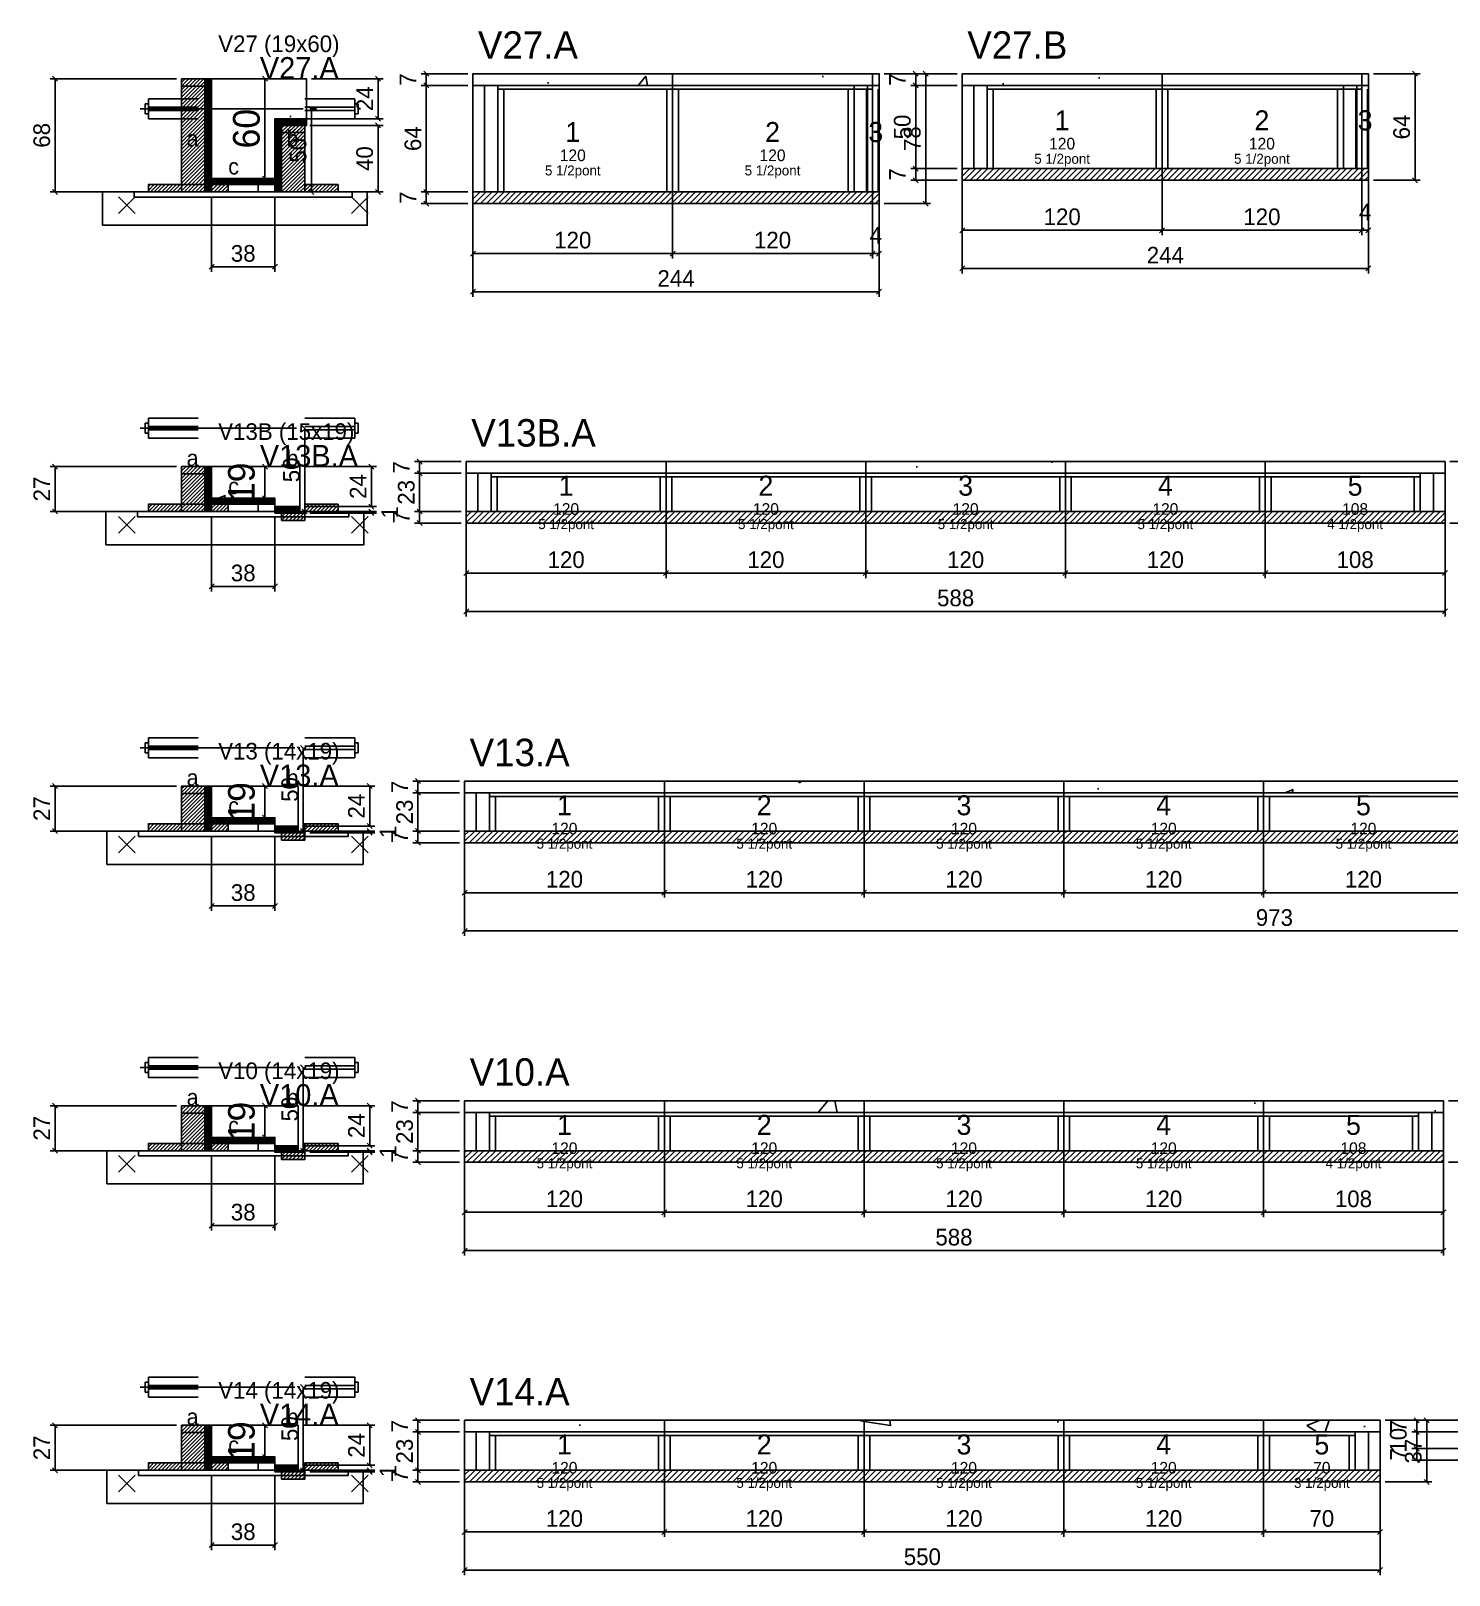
# Model space of a CAD drawing. Extents: x -69 to 3070, y -6529 to 1250.
# Drawn here: x -69 to 783, y -5576 to -4648 of the extents above; entities that cross this region are included whole.
import ezdxf
from ezdxf.enums import TextEntityAlignment as Align

# ---------------------------------------------------------------- set-up
doc = ezdxf.new("R2010")
doc.units = 0
for name, color, linetype in [('5', 5, 'Continuous'), ('barrote', 126, 'Continuous'), ('CONCRETO', 251, 'Continuous'), ('COTA', 241, 'Continuous'), ('Cota Seção (2x)', 241, 'Continuous'), ('detalhes', 7, 'Continuous'), ('Hachura', 251, 'Continuous'), ('Madeira', 126, 'Continuous'), ('NOMENCLATURA', 7, 'Continuous'), ('Painéis', 200, 'Continuous'), ('presilha', 224, 'Continuous'), ('SARR_2.2x7', 40, 'Continuous'), ('SARR_3.5x7', 81, 'Continuous'), ('SCO-___-LAJ', 224, 'Continuous'), ('TENSOR', 224, 'Continuous'), ('texto', 7, 'Continuous'), ('Texto Seção', 7, 'Continuous')]:
    doc.layers.add(name, color=color, linetype=linetype)
doc.dimstyles.new('PAINEL', dxfattribs={"dimtxt": 10, "dimasz": 3, "dimexe": 3, "dimexo": 3, "dimgap": 3, "dimtad": 1, "dimblk": 'OBLIQUE', "dimblk1": 'OBLIQUE', "dimcen": 2.5, "dimclrd": 4, "dimclre": 4, "dimclrt": 240, "dimazin": 3, "dimtfac": 1, "dimtmove": 0, "dimatfit": 3})
doc.dimstyles.new('SECAO2X', dxfattribs={"dimtxt": 16, "dimasz": 3, "dimexe": 3, "dimexo": 3, "dimgap": 3, "dimtad": 1, "dimblk": 'OBLIQUE', "dimblk1": 'OBLIQUE', "dimcen": 2.5, "dimclrd": 4, "dimclre": 4, "dimclrt": 240, "dimazin": 3, "dimtfac": 1, "dimtmove": 0, "dimatfit": 3})

# ---------------------------------------------------------------- blocks, each defined once
blk = doc.blocks.new('_OBLIQUE')
at = {"color": 0, "linetype": 'BYBLOCK'}
blk.add_line((-0.5, -0.5), (0.5, 0.5), dxfattribs=at)

msp = doc.modelspace()

# ---------------------------------------------------------------- hatches: boundary and pattern name
at = {"layer": 'Hachura'}
h = msp.add_hatch(dxfattribs=at)
h.set_pattern_fill('AR-CONC', scale=0.8)
h.paths.add_polyline_path([(197, -4681), (317, -4681), (317, -4674), (197, -4674)])
h = msp.add_hatch(dxfattribs=at)
h.set_pattern_fill('AR-CONC', scale=0.8)
h.paths.add_polyline_path([(317, -4681), (437, -4681), (437, -4674), (317, -4674)])
h = msp.add_hatch(dxfattribs=at)
h.set_pattern_fill('AR-CONC', scale=0.8)
h.paths.add_polyline_path([(437, -4681), (441, -4681), (441, -4674), (437, -4674)])
h = msp.add_hatch(dxfattribs=at)
h.set_pattern_fill('AR-CONC', scale=0.8)
h.paths.add_polyline_path([(491, -4681), (611, -4681), (611, -4674), (491, -4674)])
h = msp.add_hatch(dxfattribs=at)
h.set_pattern_fill('AR-CONC', scale=0.8)
h.paths.add_polyline_path([(611, -4681), (731, -4681), (731, -4674), (611, -4674)])
h = msp.add_hatch(dxfattribs=at)
h.set_pattern_fill('AR-CONC', scale=0.8)
h.paths.add_polyline_path([(731, -4681), (735, -4681), (735, -4674), (731, -4674)])
h = msp.add_hatch(dxfattribs=at)
h.set_pattern_fill('ANSI31', scale=0.5)
h.paths.add_polyline_path([(22, -4745), (36, -4745), (36, -4677), (22, -4677)])
h = msp.add_hatch(dxfattribs=at)
h.set_pattern_fill('ANSI31', scale=0.5)
h.paths.add_polyline_path([(22, -4681.4), (36, -4681.4), (36, -4677), (22, -4677)])
h = msp.add_hatch(dxfattribs=at)
h.set_pattern_fill('SOLID')
h.paths.add_polyline_path([(36, -4745), (40, -4745), (40, -4677), (36, -4677)])
h = msp.add_hatch(dxfattribs=at)
h.set_pattern_fill('AR-CONC')
h.paths.add_polyline_path([(40, -4737), (40, -4677), (97, -4677), (97, -4701), (78, -4701), (78, -4737)])
h = msp.add_hatch(dxfattribs=at)
h.set_pattern_fill('SOLID')
h.paths.add_polyline_path([(78, -4705), (97, -4705), (97, -4701), (78, -4701)])
h = msp.add_hatch(dxfattribs=at)
h.set_pattern_fill('SOLID')
h.paths.add_polyline_path([(78, -4745), (82, -4745), (82, -4705), (78, -4705)])
h = msp.add_hatch(dxfattribs=at)
h.set_pattern_fill('ANSI31', scale=0.5)
h.paths.add_polyline_path([(82, -4745), (96, -4745), (96, -4705), (82, -4705)])
h = msp.add_hatch(dxfattribs=at)
h.set_pattern_fill('ANSI31', scale=0.5)
h.paths.add_polyline_path([(82, -4709.4), (96, -4709.4), (96, -4705), (82, -4705)])
h = msp.add_hatch(dxfattribs=at)
h.set_pattern_fill('ANSI31', scale=0.8)
h.paths.add_polyline_path([(491, -4738), (611, -4738), (611, -4731), (491, -4731)])
h = msp.add_hatch(dxfattribs=at)
h.set_pattern_fill('ANSI31', scale=0.8)
h.paths.add_polyline_path([(611, -4738), (731, -4738), (731, -4731), (611, -4731)])
h = msp.add_hatch(dxfattribs=at)
h.set_pattern_fill('ANSI31', scale=0.8)
h.paths.add_polyline_path([(731, -4738), (735, -4738), (735, -4731), (731, -4731)])
h = msp.add_hatch(dxfattribs=at)
h.set_pattern_fill('ANSI31', scale=0.5)
h.paths.add_polyline_path([(2, -4745), (22, -4745), (22, -4740.6), (2, -4740.6)])
h = msp.add_hatch(dxfattribs=at)
h.set_pattern_fill('SOLID')
h.paths.add_polyline_path([(40, -4740.6), (78, -4740.6), (78, -4737), (40, -4737)])
h = msp.add_hatch(dxfattribs=at)
h.set_pattern_fill('ANSI31', scale=0.5)
h.paths.add_polyline_path([(40, -4745), (50, -4745), (50, -4740.6), (40, -4740.6)])
h = msp.add_hatch(dxfattribs=at)
h.set_pattern_fill('ANSI31', scale=0.5)
h.paths.add_polyline_path([(96, -4745), (116, -4745), (116, -4740.6), (96, -4740.6)])
h = msp.add_hatch(dxfattribs=at)
h.set_pattern_fill('ANSI31', scale=0.8)
h.paths.add_polyline_path([(197, -4752), (317, -4752), (317, -4745), (197, -4745)])
h = msp.add_hatch(dxfattribs=at)
h.set_pattern_fill('ANSI31', scale=0.8)
h.paths.add_polyline_path([(317, -4752), (437, -4752), (437, -4745), (317, -4745)])
h = msp.add_hatch(dxfattribs=at)
h.set_pattern_fill('ANSI31', scale=0.8)
h.paths.add_polyline_path([(437, -4752), (441, -4752), (441, -4745), (437, -4745)])
h = msp.add_hatch(dxfattribs=at)
h.set_pattern_fill('AR-CONC', scale=0.8)
h.paths.add_polyline_path([(193, -4914), (313, -4914), (313, -4907), (193, -4907)])
h = msp.add_hatch(dxfattribs=at)
h.set_pattern_fill('AR-CONC', scale=0.8)
h.paths.add_polyline_path([(313, -4914), (433, -4914), (433, -4907), (313, -4907)])
h = msp.add_hatch(dxfattribs=at)
h.set_pattern_fill('AR-CONC', scale=0.8)
h.paths.add_polyline_path([(433, -4914), (553, -4914), (553, -4907), (433, -4907)])
h = msp.add_hatch(dxfattribs=at)
h.set_pattern_fill('AR-CONC', scale=0.8)
h.paths.add_polyline_path([(553, -4914), (673, -4914), (673, -4907), (553, -4907)])
h = msp.add_hatch(dxfattribs=at)
h.set_pattern_fill('AR-CONC', scale=0.8)
h.paths.add_polyline_path([(673, -4914), (781, -4914), (781, -4907), (673, -4907)])
h = msp.add_hatch(dxfattribs=at)
h.set_pattern_fill('ANSI31', scale=0.5)
h.paths.add_polyline_path([(22, -4937), (36, -4937), (36, -4910), (22, -4910)])
h = msp.add_hatch(dxfattribs=at)
h.set_pattern_fill('ANSI31', scale=0.5)
h.paths.add_polyline_path([(22, -4914.4), (36, -4914.4), (36, -4910), (22, -4910)])
h = msp.add_hatch(dxfattribs=at)
h.set_pattern_fill('SOLID')
h.paths.add_polyline_path([(36, -4937), (40, -4937), (40, -4910), (36, -4910)])
h = msp.add_hatch(dxfattribs=at)
h.set_pattern_fill('AR-CONC')
h.paths.add_polyline_path([(40, -4929), (40, -4910), (93, -4910), (93, -4934), (78, -4934), (78, -4929)])
h = msp.add_hatch(dxfattribs=at)
h.set_pattern_fill('ANSI31', scale=0.5)
h.paths.add_polyline_path([(2, -4937), (22, -4937), (22, -4932.6), (2, -4932.6)])
h = msp.add_hatch(dxfattribs=at)
h.set_pattern_fill('SOLID')
h.paths.add_polyline_path([(40, -4932.6), (78, -4932.6), (78, -4929), (40, -4929)])
h = msp.add_hatch(dxfattribs=at)
h.set_pattern_fill('ANSI31', scale=0.5)
h.paths.add_polyline_path([(40, -4937), (50, -4937), (50, -4932.6), (40, -4932.6)])
h = msp.add_hatch(dxfattribs=at)
h.set_pattern_fill('SOLID')
h.paths.add_polyline_path([(78, -4938), (93, -4938), (93, -4934), (78, -4934)])
h = msp.add_hatch(dxfattribs=at)
h.set_pattern_fill('ANSI31', scale=0.5)
h.paths.add_polyline_path([(96, -4937), (116, -4937), (116, -4932.6), (96, -4932.6)])
h = msp.add_hatch(dxfattribs=at)
h.set_pattern_fill('SOLID')
h.paths.add_polyline_path([(78, -4937), (82, -4937), (82, -4938), (78, -4938)])
h = msp.add_hatch(dxfattribs=at)
h.set_pattern_fill('ANSI31', scale=0.5)
h.paths.add_polyline_path([(82, -4937), (96, -4937), (96, -4938), (82, -4938)])
h = msp.add_hatch(dxfattribs=at)
h.set_pattern_fill('ANSI31', scale=0.5)
h.paths.add_polyline_path([(82, -4942.4), (96, -4942.4), (96, -4938), (82, -4938)])
h = msp.add_hatch(dxfattribs=at)
h.set_pattern_fill('ANSI31', scale=0.8)
h.paths.add_polyline_path([(193, -4944), (313, -4944), (313, -4937), (193, -4937)])
h = msp.add_hatch(dxfattribs=at)
h.set_pattern_fill('ANSI31', scale=0.8)
h.paths.add_polyline_path([(313, -4944), (433, -4944), (433, -4937), (313, -4937)])
h = msp.add_hatch(dxfattribs=at)
h.set_pattern_fill('ANSI31', scale=0.8)
h.paths.add_polyline_path([(433, -4944), (553, -4944), (553, -4937), (433, -4937)])
h = msp.add_hatch(dxfattribs=at)
h.set_pattern_fill('ANSI31', scale=0.8)
h.paths.add_polyline_path([(553, -4944), (673, -4944), (673, -4937), (553, -4937)])
h = msp.add_hatch(dxfattribs=at)
h.set_pattern_fill('ANSI31', scale=0.8)
h.paths.add_polyline_path([(673, -4944), (781, -4944), (781, -4937), (673, -4937)])
h = msp.add_hatch(dxfattribs=at)
h.set_pattern_fill('ANSI31', scale=0.5)
h.paths.add_polyline_path([(22, -5129), (36, -5129), (36, -5102), (22, -5102)])
h = msp.add_hatch(dxfattribs=at)
h.set_pattern_fill('ANSI31', scale=0.5)
h.paths.add_polyline_path([(22, -5106.4), (36, -5106.4), (36, -5102), (22, -5102)])
h = msp.add_hatch(dxfattribs=at)
h.set_pattern_fill('SOLID')
h.paths.add_polyline_path([(36, -5129), (40, -5129), (40, -5102), (36, -5102)])
h = msp.add_hatch(dxfattribs=at)
h.set_pattern_fill('AR-CONC')
h.paths.add_polyline_path([(40, -5121), (40, -5102), (92, -5102), (92, -5126), (78, -5126), (78, -5121)])
h = msp.add_hatch(dxfattribs=at)
h.set_pattern_fill('AR-CONC', scale=0.8)
h.paths.add_polyline_path([(192, -5106), (312, -5106), (312, -5099), (192, -5099)])
h = msp.add_hatch(dxfattribs=at)
h.set_pattern_fill('AR-CONC', scale=0.8)
h.paths.add_polyline_path([(312, -5106), (432, -5106), (432, -5099), (312, -5099)])
h = msp.add_hatch(dxfattribs=at)
h.set_pattern_fill('AR-CONC', scale=0.8)
h.paths.add_polyline_path([(432, -5106), (552, -5106), (552, -5099), (432, -5099)])
h = msp.add_hatch(dxfattribs=at)
h.set_pattern_fill('AR-CONC', scale=0.8)
h.paths.add_polyline_path([(552, -5106), (672, -5106), (672, -5099), (552, -5099)])
h = msp.add_hatch(dxfattribs=at)
h.set_pattern_fill('AR-CONC', scale=0.8)
h.paths.add_polyline_path([(672, -5106), (792, -5106), (792, -5099), (672, -5099)])
h = msp.add_hatch(dxfattribs=at)
h.set_pattern_fill('SOLID')
h.paths.add_polyline_path([(40, -5124.6), (78, -5124.6), (78, -5121), (40, -5121)])
h = msp.add_hatch(dxfattribs=at)
h.set_pattern_fill('ANSI31', scale=0.5)
h.paths.add_polyline_path([(2, -5129), (22, -5129), (22, -5124.6), (2, -5124.6)])
h = msp.add_hatch(dxfattribs=at)
h.set_pattern_fill('ANSI31', scale=0.5)
h.paths.add_polyline_path([(40, -5129), (50, -5129), (50, -5124.6), (40, -5124.6)])
h = msp.add_hatch(dxfattribs=at)
h.set_pattern_fill('SOLID')
h.paths.add_polyline_path([(78, -5130), (92, -5130), (92, -5126), (78, -5126)])
h = msp.add_hatch(dxfattribs=at)
h.set_pattern_fill('SOLID')
h.paths.add_polyline_path([(78, -5129), (82, -5129), (82, -5130), (78, -5130)])
h = msp.add_hatch(dxfattribs=at)
h.set_pattern_fill('ANSI31', scale=0.5)
h.paths.add_polyline_path([(82, -5129), (96, -5129), (96, -5130), (82, -5130)])
h = msp.add_hatch(dxfattribs=at)
h.set_pattern_fill('ANSI31', scale=0.5)
h.paths.add_polyline_path([(82, -5134.4), (96, -5134.4), (96, -5130), (82, -5130)])
h = msp.add_hatch(dxfattribs=at)
h.set_pattern_fill('ANSI31', scale=0.5)
h.paths.add_polyline_path([(96, -5129), (116, -5129), (116, -5124.6), (96, -5124.6)])
h = msp.add_hatch(dxfattribs=at)
h.set_pattern_fill('ANSI31', scale=0.8)
h.paths.add_polyline_path([(192, -5136), (312, -5136), (312, -5129), (192, -5129)])
h = msp.add_hatch(dxfattribs=at)
h.set_pattern_fill('ANSI31', scale=0.8)
h.paths.add_polyline_path([(312, -5136), (432, -5136), (432, -5129), (312, -5129)])
h = msp.add_hatch(dxfattribs=at)
h.set_pattern_fill('ANSI31', scale=0.8)
h.paths.add_polyline_path([(432, -5136), (552, -5136), (552, -5129), (432, -5129)])
h = msp.add_hatch(dxfattribs=at)
h.set_pattern_fill('ANSI31', scale=0.8)
h.paths.add_polyline_path([(552, -5136), (672, -5136), (672, -5129), (552, -5129)])
h = msp.add_hatch(dxfattribs=at)
h.set_pattern_fill('ANSI31', scale=0.8)
h.paths.add_polyline_path([(672, -5136), (792, -5136), (792, -5129), (672, -5129)])
h = msp.add_hatch(dxfattribs=at)
h.set_pattern_fill('ANSI31', scale=0.5)
h.paths.add_polyline_path([(22, -5321), (36, -5321), (36, -5294), (22, -5294)])
h = msp.add_hatch(dxfattribs=at)
h.set_pattern_fill('ANSI31', scale=0.5)
h.paths.add_polyline_path([(22, -5298.4), (36, -5298.4), (36, -5294), (22, -5294)])
h = msp.add_hatch(dxfattribs=at)
h.set_pattern_fill('SOLID')
h.paths.add_polyline_path([(36, -5321), (40, -5321), (40, -5294), (36, -5294)])
h = msp.add_hatch(dxfattribs=at)
h.set_pattern_fill('AR-CONC')
h.paths.add_polyline_path([(40, -5313), (40, -5294), (92, -5294), (92, -5318), (78, -5318), (78, -5313)])
h = msp.add_hatch(dxfattribs=at)
h.set_pattern_fill('AR-CONC', scale=0.8)
h.paths.add_polyline_path([(192, -5298), (312, -5298), (312, -5291), (192, -5291)])
h = msp.add_hatch(dxfattribs=at)
h.set_pattern_fill('AR-CONC', scale=0.8)
h.paths.add_polyline_path([(312, -5298), (432, -5298), (432, -5291), (312, -5291)])
h = msp.add_hatch(dxfattribs=at)
h.set_pattern_fill('AR-CONC', scale=0.8)
h.paths.add_polyline_path([(432, -5298), (552, -5298), (552, -5291), (432, -5291)])
h = msp.add_hatch(dxfattribs=at)
h.set_pattern_fill('AR-CONC', scale=0.8)
h.paths.add_polyline_path([(552, -5298), (672, -5298), (672, -5291), (552, -5291)])
h = msp.add_hatch(dxfattribs=at)
h.set_pattern_fill('AR-CONC', scale=0.8)
h.paths.add_polyline_path([(672, -5298), (780, -5298), (780, -5291), (672, -5291)])
h = msp.add_hatch(dxfattribs=at)
h.set_pattern_fill('SOLID')
h.paths.add_polyline_path([(40, -5316.6), (78, -5316.6), (78, -5313), (40, -5313)])
h = msp.add_hatch(dxfattribs=at)
h.set_pattern_fill('ANSI31', scale=0.5)
h.paths.add_polyline_path([(2, -5321), (22, -5321), (22, -5316.6), (2, -5316.6)])
h = msp.add_hatch(dxfattribs=at)
h.set_pattern_fill('ANSI31', scale=0.5)
h.paths.add_polyline_path([(40, -5321), (50, -5321), (50, -5316.6), (40, -5316.6)])
h = msp.add_hatch(dxfattribs=at)
h.set_pattern_fill('SOLID')
h.paths.add_polyline_path([(78, -5322), (92, -5322), (92, -5318), (78, -5318)])
h = msp.add_hatch(dxfattribs=at)
h.set_pattern_fill('SOLID')
h.paths.add_polyline_path([(78, -5321), (82, -5321), (82, -5322), (78, -5322)])
h = msp.add_hatch(dxfattribs=at)
h.set_pattern_fill('ANSI31', scale=0.5)
h.paths.add_polyline_path([(82, -5321), (96, -5321), (96, -5322), (82, -5322)])
h = msp.add_hatch(dxfattribs=at)
h.set_pattern_fill('ANSI31', scale=0.5)
h.paths.add_polyline_path([(82, -5326.4), (96, -5326.4), (96, -5322), (82, -5322)])
h = msp.add_hatch(dxfattribs=at)
h.set_pattern_fill('ANSI31', scale=0.5)
h.paths.add_polyline_path([(96, -5321), (116, -5321), (116, -5316.6), (96, -5316.6)])
h = msp.add_hatch(dxfattribs=at)
h.set_pattern_fill('ANSI31', scale=0.8)
h.paths.add_polyline_path([(192, -5328), (312, -5328), (312, -5321), (192, -5321)])
h = msp.add_hatch(dxfattribs=at)
h.set_pattern_fill('ANSI31', scale=0.8)
h.paths.add_polyline_path([(312, -5328), (432, -5328), (432, -5321), (312, -5321)])
h = msp.add_hatch(dxfattribs=at)
h.set_pattern_fill('ANSI31', scale=0.8)
h.paths.add_polyline_path([(432, -5328), (552, -5328), (552, -5321), (432, -5321)])
h = msp.add_hatch(dxfattribs=at)
h.set_pattern_fill('ANSI31', scale=0.8)
h.paths.add_polyline_path([(552, -5328), (672, -5328), (672, -5321), (552, -5321)])
h = msp.add_hatch(dxfattribs=at)
h.set_pattern_fill('ANSI31', scale=0.8)
h.paths.add_polyline_path([(672, -5328), (780, -5328), (780, -5321), (672, -5321)])
h = msp.add_hatch(dxfattribs=at)
h.set_pattern_fill('ANSI31', scale=0.5)
h.paths.add_polyline_path([(22, -5513), (36, -5513), (36, -5486), (22, -5486)])
h = msp.add_hatch(dxfattribs=at)
h.set_pattern_fill('ANSI31', scale=0.5)
h.paths.add_polyline_path([(22, -5490.4), (36, -5490.4), (36, -5486), (22, -5486)])
h = msp.add_hatch(dxfattribs=at)
h.set_pattern_fill('SOLID')
h.paths.add_polyline_path([(36, -5513), (40, -5513), (40, -5486), (36, -5486)])
h = msp.add_hatch(dxfattribs=at)
h.set_pattern_fill('AR-CONC')
h.paths.add_polyline_path([(40, -5505), (40, -5486), (92, -5486), (92, -5510), (78, -5510), (78, -5505)])
h = msp.add_hatch(dxfattribs=at)
h.set_pattern_fill('AR-CONC', scale=0.8)
h.paths.add_polyline_path([(192, -5490), (312, -5490), (312, -5483), (192, -5483)])
h = msp.add_hatch(dxfattribs=at)
h.set_pattern_fill('AR-CONC', scale=0.8)
h.paths.add_polyline_path([(312, -5490), (432, -5490), (432, -5483), (312, -5483)])
h = msp.add_hatch(dxfattribs=at)
h.set_pattern_fill('AR-CONC', scale=0.8)
h.paths.add_polyline_path([(432, -5490), (552, -5490), (552, -5483), (432, -5483)])
h = msp.add_hatch(dxfattribs=at)
h.set_pattern_fill('AR-CONC', scale=0.8)
h.paths.add_polyline_path([(552, -5490), (672, -5490), (672, -5483), (552, -5483)])
h = msp.add_hatch(dxfattribs=at)
h.set_pattern_fill('AR-CONC', scale=0.8)
h.paths.add_polyline_path([(672, -5490), (742, -5490), (742, -5483), (672, -5483)])
h = msp.add_hatch(dxfattribs=at)
h.set_pattern_fill('ANSI31', scale=0.5)
h.paths.add_polyline_path([(2, -5513), (22, -5513), (22, -5508.6), (2, -5508.6)])
h = msp.add_hatch(dxfattribs=at)
h.set_pattern_fill('SOLID')
h.paths.add_polyline_path([(40, -5508.6), (78, -5508.6), (78, -5505), (40, -5505)])
h = msp.add_hatch(dxfattribs=at)
h.set_pattern_fill('ANSI31', scale=0.5)
h.paths.add_polyline_path([(40, -5513), (50, -5513), (50, -5508.6), (40, -5508.6)])
h = msp.add_hatch(dxfattribs=at)
h.set_pattern_fill('SOLID')
h.paths.add_polyline_path([(78, -5514), (92, -5514), (92, -5510), (78, -5510)])
h = msp.add_hatch(dxfattribs=at)
h.set_pattern_fill('ANSI31', scale=0.5)
h.paths.add_polyline_path([(96, -5513), (116, -5513), (116, -5508.6), (96, -5508.6)])
h = msp.add_hatch(dxfattribs=at)
h.set_pattern_fill('SOLID')
h.paths.add_polyline_path([(78, -5513), (82, -5513), (82, -5514), (78, -5514)])
h = msp.add_hatch(dxfattribs=at)
h.set_pattern_fill('ANSI31', scale=0.5)
h.paths.add_polyline_path([(82, -5513), (96, -5513), (96, -5514), (82, -5514)])
h = msp.add_hatch(dxfattribs=at)
h.set_pattern_fill('ANSI31', scale=0.5)
h.paths.add_polyline_path([(82, -5518.4), (96, -5518.4), (96, -5514), (82, -5514)])
h = msp.add_hatch(dxfattribs=at)
h.set_pattern_fill('ANSI31', scale=0.8)
h.paths.add_polyline_path([(192, -5520), (312, -5520), (312, -5513), (192, -5513)])
h = msp.add_hatch(dxfattribs=at)
h.set_pattern_fill('ANSI31', scale=0.8)
h.paths.add_polyline_path([(312, -5520), (432, -5520), (432, -5513), (312, -5513)])
h = msp.add_hatch(dxfattribs=at)
h.set_pattern_fill('ANSI31', scale=0.8)
h.paths.add_polyline_path([(432, -5520), (552, -5520), (552, -5513), (432, -5513)])
h = msp.add_hatch(dxfattribs=at)
h.set_pattern_fill('ANSI31', scale=0.8)
h.paths.add_polyline_path([(552, -5520), (672, -5520), (672, -5513), (552, -5513)])
h = msp.add_hatch(dxfattribs=at)
h.set_pattern_fill('ANSI31', scale=0.8)
h.paths.add_polyline_path([(672, -5520), (742, -5520), (742, -5513), (672, -5513)])

# ---------------------------------------------------------------- linework, layer by layer
for p, q in [((0, -4692), (0, -4698)), ((2, -4692), (0, -4692)), ((2, -4689), (32, -4689)), ((2, -4689), (2, -4701)), ((2, -4694), (32, -4694)), ((96, -4689), (126, -4689)), ((96, -4694), (126, -4694)), ((126, -4689), (126, -4701)), ((126, -4692), (128, -4692)), ((128, -4692), (128, -4698)), ((2, -4698), (0, -4698)), ((2, -4696), (32, -4696)), ((2, -4701), (32, -4701)), ((96, -4696), (126, -4696)), ((96, -4701), (126, -4701)), ((126, -4698), (128, -4698)), ((0, -4884), (0, -4890)), ((2, -4884), (0, -4884)), ((2, -4881), (32, -4881)), ((2, -4881), (2, -4893)), ((2, -4886), (32, -4886)), ((2, -4888), (32, -4888)), ((96, -4881), (126, -4881)), ((96, -4886), (126, -4886)), ((96, -4888), (126, -4888)), ((126, -4881), (126, -4893)), ((126, -4884), (128, -4884)), ((128, -4884), (128, -4890)), ((2, -4890), (0, -4890)), ((2, -4893), (32, -4893)), ((96, -4893), (126, -4893)), ((126, -4890), (128, -4890)), ((2, -5073), (32, -5073)), ((2, -5073), (2, -5085)), ((96, -5073), (126, -5073)), ((126, -5073), (126, -5085)), ((0, -5076), (0, -5082)), ((2, -5076), (0, -5076)), ((2, -5082), (0, -5082)), ((2, -5078), (32, -5078)), ((2, -5080), (32, -5080)), ((96, -5078), (126, -5078)), ((96, -5080), (126, -5080)), ((126, -5076), (128, -5076)), ((126, -5082), (128, -5082)), ((128, -5076), (128, -5082)), ((2, -5085), (32, -5085)), ((96, -5085), (126, -5085)), ((0, -5268), (0, -5274)), ((2, -5268), (0, -5268)), ((2, -5265), (32, -5265)), ((2, -5265), (2, -5277)), ((96, -5265), (126, -5265)), ((126, -5265), (126, -5277)), ((126, -5268), (128, -5268)), ((128, -5268), (128, -5274)), ((2, -5274), (0, -5274)), ((2, -5270), (32, -5270)), ((2, -5272), (32, -5272)), ((2, -5277), (32, -5277)), ((96, -5270), (126, -5270)), ((96, -5272), (126, -5272)), ((96, -5277), (126, -5277)), ((126, -5274), (128, -5274)), ((0, -5460), (0, -5466)), ((2, -5460), (0, -5460)), ((2, -5457), (32, -5457)), ((2, -5457), (2, -5469)), ((2, -5462), (32, -5462)), ((2, -5464), (32, -5464)), ((96, -5457), (126, -5457)), ((96, -5462), (126, -5462)), ((96, -5464), (126, -5464)), ((126, -5457), (126, -5469)), ((126, -5460), (128, -5460)), ((128, -5460), (128, -5466)), ((2, -5466), (0, -5466)), ((2, -5469), (32, -5469)), ((96, -5469), (126, -5469)), ((126, -5466), (128, -5466))]:
    msp.add_line(p, q)
at = {"layer": 'barrote'}
for points in [[(-25.5, -4765), (133.5, -4765), (133.5, -4745), (-25.5, -4745)], [(-23.5, -4957), (131.5, -4957), (131.5, -4937), (-23.5, -4937)], [(-23, -5149), (131, -5149), (131, -5129), (-23, -5129)], [(-23, -5341), (131, -5341), (131, -5321), (-23, -5321)], [(-23, -5533), (131, -5533), (131, -5513), (-23, -5513)]]:
    msp.add_lwpolyline(points, close=True, dxfattribs=at)
at = {"layer": 'CONCRETO'}
for points in [[(40, -4737), (40, -4677), (97, -4677), (97, -4701), (78, -4701), (78, -4737)], [(40, -4929), (40, -4910), (93, -4910), (93, -4934), (78, -4934), (78, -4929)], [(40, -5121), (40, -5102), (92, -5102), (92, -5126), (78, -5126), (78, -5121)], [(40, -5313), (40, -5294), (92, -5294), (92, -5318), (78, -5318), (78, -5313)], [(40, -5505), (40, -5486), (92, -5486), (92, -5510), (78, -5510), (78, -5505)]]:
    msp.add_lwpolyline(points, close=True, dxfattribs=at)
at = {"layer": 'Madeira'}
for points in [[(22, -4745), (36, -4745), (36, -4677), (22, -4677)], [(22, -4681.4), (36, -4681.4), (36, -4677), (22, -4677)], [(82, -4745), (96, -4745), (96, -4705), (82, -4705)], [(82, -4709.4), (96, -4709.4), (96, -4705), (82, -4705)], [(2, -4745), (22, -4745), (22, -4740.6), (2, -4740.6)], [(22, -4745), (36, -4745), (36, -4740.6), (22, -4740.6)], [(40, -4745), (50, -4745), (50, -4740.6), (40, -4740.6)], [(68, -4745), (78, -4745), (78, -4740.6), (68, -4740.6)], [(96, -4745), (116, -4745), (116, -4740.6), (96, -4740.6)], [(22, -4937), (36, -4937), (36, -4910), (22, -4910)], [(22, -4914.4), (36, -4914.4), (36, -4910), (22, -4910)], [(2, -4937), (22, -4937), (22, -4932.6), (2, -4932.6)], [(22, -4937), (36, -4937), (36, -4932.6), (22, -4932.6)], [(40, -4937), (50, -4937), (50, -4932.6), (40, -4932.6)], [(68, -4937), (78, -4937), (78, -4932.6), (68, -4932.6)], [(96, -4937), (116, -4937), (116, -4932.6), (96, -4932.6)], [(82, -4937), (96, -4937), (96, -4938), (82, -4938)], [(82, -4942.4), (96, -4942.4), (96, -4938), (82, -4938)], [(22, -5129), (36, -5129), (36, -5102), (22, -5102)], [(22, -5106.4), (36, -5106.4), (36, -5102), (22, -5102)], [(2, -5129), (22, -5129), (22, -5124.6), (2, -5124.6)], [(22, -5129), (36, -5129), (36, -5124.6), (22, -5124.6)], [(40, -5129), (50, -5129), (50, -5124.6), (40, -5124.6)], [(68, -5129), (78, -5129), (78, -5124.6), (68, -5124.6)], [(82, -5129), (96, -5129), (96, -5130), (82, -5130)], [(82, -5134.4), (96, -5134.4), (96, -5130), (82, -5130)], [(96, -5129), (116, -5129), (116, -5124.6), (96, -5124.6)], [(22, -5321), (36, -5321), (36, -5294), (22, -5294)], [(22, -5298.4), (36, -5298.4), (36, -5294), (22, -5294)], [(2, -5321), (22, -5321), (22, -5316.6), (2, -5316.6)], [(22, -5321), (36, -5321), (36, -5316.6), (22, -5316.6)], [(40, -5321), (50, -5321), (50, -5316.6), (40, -5316.6)], [(68, -5321), (78, -5321), (78, -5316.6), (68, -5316.6)], [(82, -5321), (96, -5321), (96, -5322), (82, -5322)], [(82, -5326.4), (96, -5326.4), (96, -5322), (82, -5322)], [(96, -5321), (116, -5321), (116, -5316.6), (96, -5316.6)], [(22, -5513), (36, -5513), (36, -5486), (22, -5486)], [(22, -5490.4), (36, -5490.4), (36, -5486), (22, -5486)], [(2, -5513), (22, -5513), (22, -5508.6), (2, -5508.6)], [(22, -5513), (36, -5513), (36, -5508.6), (22, -5508.6)], [(40, -5513), (50, -5513), (50, -5508.6), (40, -5508.6)], [(68, -5513), (78, -5513), (78, -5508.6), (68, -5508.6)], [(96, -5513), (116, -5513), (116, -5508.6), (96, -5508.6)], [(82, -5513), (96, -5513), (96, -5514), (82, -5514)], [(82, -5518.4), (96, -5518.4), (96, -5514), (82, -5514)]]:
    msp.add_lwpolyline(points, close=True, dxfattribs=at)
at = {"layer": 'Painéis'}
for p, q in [((197, -4681), (317, -4681)), ((197, -4745), (197, -4681)), ((317, -4745), (317, -4681)), ((317, -4745), (317, -4681)), ((317, -4681), (437, -4681)), ((317, -4745), (317, -4681)), ((437, -4745), (437, -4681)), ((437, -4745), (437, -4681)), ((437, -4681), (441, -4681)), ((437, -4745), (437, -4681)), ((441, -4745), (441, -4681)), ((491, -4681), (611, -4681)), ((491, -4731), (491, -4681)), ((611, -4731), (611, -4681)), ((611, -4731), (611, -4681)), ((611, -4681), (731, -4681)), ((611, -4731), (611, -4681)), ((731, -4731), (731, -4681)), ((731, -4731), (731, -4681)), ((731, -4681), (735, -4681)), ((731, -4731), (731, -4681)), ((735, -4731), (735, -4681)), ((491, -4731), (611, -4731)), ((611, -4731), (731, -4731)), ((731, -4731), (735, -4731)), ((197, -4745), (317, -4745)), ((317, -4745), (437, -4745)), ((437, -4745), (441, -4745)), ((193, -4914), (313, -4914)), ((193, -4937), (193, -4914)), ((313, -4937), (313, -4914)), ((313, -4937), (313, -4914)), ((313, -4914), (433, -4914)), ((313, -4937), (313, -4914)), ((433, -4937), (433, -4914)), ((433, -4937), (433, -4914)), ((433, -4914), (553, -4914)), ((433, -4937), (433, -4914)), ((553, -4937), (553, -4914)), ((553, -4937), (553, -4914)), ((553, -4914), (673, -4914)), ((553, -4937), (553, -4914)), ((673, -4937), (673, -4914)), ((673, -4937), (673, -4914)), ((673, -4914), (781, -4914)), ((673, -4937), (673, -4914)), ((781, -4937), (781, -4914)), ((193, -4937), (313, -4937)), ((313, -4937), (433, -4937)), ((433, -4937), (553, -4937)), ((553, -4937), (673, -4937)), ((673, -4937), (781, -4937)), ((192, -5106), (312, -5106)), ((192, -5129), (192, -5106)), ((312, -5129), (312, -5106)), ((312, -5129), (312, -5106)), ((312, -5106), (432, -5106)), ((312, -5129), (312, -5106)), ((432, -5129), (432, -5106)), ((432, -5129), (432, -5106)), ((432, -5106), (552, -5106)), ((432, -5129), (432, -5106)), ((552, -5129), (552, -5106)), ((552, -5129), (552, -5106)), ((552, -5106), (672, -5106)), ((552, -5129), (552, -5106)), ((672, -5129), (672, -5106)), ((672, -5129), (672, -5106)), ((672, -5106), (792, -5106)), ((672, -5129), (672, -5106)), ((192, -5129), (312, -5129)), ((312, -5129), (432, -5129)), ((432, -5129), (552, -5129)), ((552, -5129), (672, -5129)), ((672, -5129), (792, -5129)), ((192, -5298), (312, -5298)), ((192, -5321), (192, -5298)), ((312, -5321), (312, -5298)), ((312, -5321), (312, -5298)), ((312, -5298), (432, -5298)), ((312, -5321), (312, -5298)), ((432, -5321), (432, -5298)), ((432, -5321), (432, -5298)), ((432, -5298), (552, -5298)), ((432, -5321), (432, -5298)), ((552, -5321), (552, -5298)), ((552, -5321), (552, -5298)), ((552, -5298), (672, -5298)), ((552, -5321), (552, -5298)), ((672, -5321), (672, -5298)), ((672, -5321), (672, -5298)), ((672, -5298), (780, -5298)), ((672, -5321), (672, -5298)), ((780, -5321), (780, -5298)), ((192, -5321), (312, -5321)), ((312, -5321), (432, -5321)), ((432, -5321), (552, -5321)), ((552, -5321), (672, -5321)), ((672, -5321), (780, -5321)), ((192, -5490), (312, -5490)), ((192, -5513), (192, -5490)), ((312, -5513), (312, -5490)), ((312, -5513), (312, -5490)), ((312, -5490), (432, -5490)), ((312, -5513), (312, -5490)), ((432, -5513), (432, -5490)), ((432, -5513), (432, -5490)), ((432, -5490), (552, -5490)), ((432, -5513), (432, -5490)), ((552, -5513), (552, -5490)), ((552, -5513), (552, -5490)), ((552, -5490), (672, -5490)), ((552, -5513), (552, -5490)), ((672, -5513), (672, -5490)), ((672, -5513), (672, -5490)), ((672, -5490), (742, -5490)), ((672, -5513), (672, -5490)), ((742, -5513), (742, -5490)), ((192, -5513), (312, -5513)), ((312, -5513), (432, -5513)), ((432, -5513), (552, -5513)), ((552, -5513), (672, -5513)), ((672, -5513), (742, -5513))]:
    msp.add_line(p, q, dxfattribs=at)
at = {"layer": 'Painéis', "color": 8}
for points in [[(197, -4681), (317, -4681), (317, -4674), (197, -4674)], [(317, -4681), (437, -4681), (437, -4674), (317, -4674)], [(437, -4681), (441, -4681), (441, -4674), (437, -4674)], [(491, -4681), (611, -4681), (611, -4674), (491, -4674)], [(611, -4681), (731, -4681), (731, -4674), (611, -4674)], [(731, -4681), (735, -4681), (735, -4674), (731, -4674)], [(491, -4738), (611, -4738), (611, -4731), (491, -4731)], [(611, -4738), (731, -4738), (731, -4731), (611, -4731)], [(731, -4738), (735, -4738), (735, -4731), (731, -4731)], [(197, -4752), (317, -4752), (317, -4745), (197, -4745)], [(317, -4752), (437, -4752), (437, -4745), (317, -4745)], [(437, -4752), (441, -4752), (441, -4745), (437, -4745)], [(193, -4914), (313, -4914), (313, -4907), (193, -4907)], [(313, -4914), (433, -4914), (433, -4907), (313, -4907)], [(433, -4914), (553, -4914), (553, -4907), (433, -4907)], [(553, -4914), (673, -4914), (673, -4907), (553, -4907)], [(673, -4914), (781, -4914), (781, -4907), (673, -4907)], [(193, -4944), (313, -4944), (313, -4937), (193, -4937)], [(313, -4944), (433, -4944), (433, -4937), (313, -4937)], [(433, -4944), (553, -4944), (553, -4937), (433, -4937)], [(553, -4944), (673, -4944), (673, -4937), (553, -4937)], [(673, -4944), (781, -4944), (781, -4937), (673, -4937)], [(192, -5106), (312, -5106), (312, -5099), (192, -5099)], [(312, -5106), (432, -5106), (432, -5099), (312, -5099)], [(432, -5106), (552, -5106), (552, -5099), (432, -5099)], [(552, -5106), (672, -5106), (672, -5099), (552, -5099)], [(672, -5106), (792, -5106), (792, -5099), (672, -5099)], [(192, -5136), (312, -5136), (312, -5129), (192, -5129)], [(312, -5136), (432, -5136), (432, -5129), (312, -5129)], [(432, -5136), (552, -5136), (552, -5129), (432, -5129)], [(552, -5136), (672, -5136), (672, -5129), (552, -5129)], [(672, -5136), (792, -5136), (792, -5129), (672, -5129)], [(192, -5298), (312, -5298), (312, -5291), (192, -5291)], [(312, -5298), (432, -5298), (432, -5291), (312, -5291)], [(432, -5298), (552, -5298), (552, -5291), (432, -5291)], [(552, -5298), (672, -5298), (672, -5291), (552, -5291)], [(672, -5298), (780, -5298), (780, -5291), (672, -5291)], [(192, -5328), (312, -5328), (312, -5321), (192, -5321)], [(312, -5328), (432, -5328), (432, -5321), (312, -5321)], [(432, -5328), (552, -5328), (552, -5321), (432, -5321)], [(552, -5328), (672, -5328), (672, -5321), (552, -5321)], [(672, -5328), (780, -5328), (780, -5321), (672, -5321)], [(192, -5490), (312, -5490), (312, -5483), (192, -5483)], [(312, -5490), (432, -5490), (432, -5483), (312, -5483)], [(432, -5490), (552, -5490), (552, -5483), (432, -5483)], [(552, -5490), (672, -5490), (672, -5483), (552, -5483)], [(672, -5490), (742, -5490), (742, -5483), (672, -5483)], [(192, -5520), (312, -5520), (312, -5513), (192, -5513)], [(312, -5520), (432, -5520), (432, -5513), (312, -5513)], [(432, -5520), (552, -5520), (552, -5513), (432, -5513)], [(552, -5520), (672, -5520), (672, -5513), (552, -5513)], [(672, -5520), (742, -5520), (742, -5513), (672, -5513)]]:
    msp.add_lwpolyline(points, close=True, dxfattribs=at)
at = {"layer": 'Painéis'}
for points in [[(36, -4745), (40, -4745), (40, -4677), (36, -4677)], [(78, -4705), (97, -4705), (97, -4701), (78, -4701)], [(78, -4745), (82, -4745), (82, -4705), (78, -4705)], [(40, -4740.6), (78, -4740.6), (78, -4737), (40, -4737)], [(36, -4937), (40, -4937), (40, -4910), (36, -4910)], [(40, -4932.6), (78, -4932.6), (78, -4929), (40, -4929)], [(78, -4938), (93, -4938), (93, -4934), (78, -4934)], [(78, -4937), (82, -4937), (82, -4938), (78, -4938)], [(36, -5129), (40, -5129), (40, -5102), (36, -5102)], [(40, -5124.6), (78, -5124.6), (78, -5121), (40, -5121)], [(78, -5130), (92, -5130), (92, -5126), (78, -5126)], [(78, -5129), (82, -5129), (82, -5130), (78, -5130)], [(36, -5321), (40, -5321), (40, -5294), (36, -5294)], [(40, -5316.6), (78, -5316.6), (78, -5313), (40, -5313)], [(78, -5322), (92, -5322), (92, -5318), (78, -5318)], [(78, -5321), (82, -5321), (82, -5322), (78, -5322)], [(36, -5513), (40, -5513), (40, -5486), (36, -5486)], [(40, -5508.6), (78, -5508.6), (78, -5505), (40, -5505)], [(78, -5514), (92, -5514), (92, -5510), (78, -5510)], [(78, -5513), (82, -5513), (82, -5514), (78, -5514)]]:
    msp.add_lwpolyline(points, close=True, dxfattribs=at)
at = {"layer": 'presilha'}
for p, q in [((-16, -4758), (-6, -4748)), ((-16, -4748), (-6, -4758)), ((124, -4758), (134, -4748)), ((124, -4748), (134, -4758)), ((-16, -4950), (-6, -4940)), ((-16, -4940), (-6, -4950)), ((124, -4950), (134, -4940)), ((124, -4940), (134, -4950)), ((-16, -5142), (-6, -5132)), ((-16, -5132), (-6, -5142)), ((124, -5142), (134, -5132)), ((124, -5132), (134, -5142)), ((-16, -5334), (-6, -5324)), ((-16, -5324), (-6, -5334)), ((124, -5334), (134, -5324)), ((124, -5324), (134, -5334)), ((-16, -5526), (-6, -5516)), ((-16, -5516), (-6, -5526)), ((124, -5526), (134, -5516)), ((124, -5516), (134, -5526))]:
    msp.add_line(p, q, dxfattribs=at)
at = {"layer": 'SARR_2.2x7'}
for p, q in [((204, -4745), (204, -4681)), ((212, -4683.2), (317, -4683.2)), ((317, -4683.2), (437, -4683.2)), ((434, -4745), (434, -4681)), ((498, -4731), (498, -4681)), ((506, -4683.2), (611, -4683.2)), ((611, -4683.2), (731, -4683.2)), ((728, -4731), (728, -4681)), ((200, -4937), (200, -4914)), ((208, -4916.2), (313, -4916.2)), ((313, -4916.2), (433, -4916.2)), ((433, -4916.2), (553, -4916.2)), ((553, -4916.2), (673, -4916.2)), ((673, -4916.2), (766, -4916.2)), ((774, -4937), (774, -4914)), ((199, -5129), (199, -5106)), ((207, -5108.2), (312, -5108.2)), ((312, -5108.2), (432, -5108.2)), ((432, -5108.2), (552, -5108.2)), ((552, -5108.2), (672, -5108.2)), ((672, -5108.2), (792, -5108.2)), ((199, -5321), (199, -5298)), ((207, -5300.2), (312, -5300.2)), ((312, -5300.2), (432, -5300.2)), ((432, -5300.2), (552, -5300.2)), ((552, -5300.2), (672, -5300.2)), ((672, -5300.2), (765, -5300.2)), ((773, -5321), (773, -5298)), ((199, -5513), (199, -5490)), ((207, -5492.2), (312, -5492.2)), ((312, -5492.2), (432, -5492.2)), ((432, -5492.2), (552, -5492.2)), ((552, -5492.2), (672, -5492.2)), ((672, -5492.2), (727, -5492.2)), ((735, -5513), (735, -5490))]:
    msp.add_line(p, q, dxfattribs=at)
at = {"layer": 'SARR_3.5x7'}
for p, q in [((212, -4745), (212, -4681)), ((215.5, -4745), (215.5, -4683.2)), ((313.5, -4745), (313.5, -4683.2)), ((317, -4745), (317, -4681)), ((317, -4745), (317, -4681)), ((320.5, -4745), (320.5, -4683.2)), ((422.5, -4745), (422.5, -4683.2)), ((426, -4745), (426, -4681)), ((433.5, -4745), (433.5, -4683.2)), ((437, -4745), (437, -4681)), ((437, -4745), (437, -4681)), ((440.5, -4745), (440.5, -4683.2)), ((506, -4731), (506, -4681)), ((509.5, -4731), (509.5, -4683.2)), ((607.5, -4731), (607.5, -4683.2)), ((611, -4731), (611, -4681)), ((611, -4731), (611, -4681)), ((614.5, -4731), (614.5, -4683.2)), ((716.5, -4731), (716.5, -4683.2)), ((720, -4731), (720, -4681)), ((727.5, -4731), (727.5, -4683.2)), ((731, -4731), (731, -4681)), ((731, -4731), (731, -4681)), ((734.5, -4731), (734.5, -4683.2)), ((506, -4731), (509.5, -4731)), ((607.5, -4731), (611, -4731)), ((611, -4731), (614.5, -4731)), ((716.5, -4731), (720, -4731)), ((727.5, -4731), (731, -4731)), ((731, -4731), (734.5, -4731)), ((212, -4745), (215.5, -4745)), ((313.5, -4745), (317, -4745)), ((317, -4745), (320.5, -4745)), ((422.5, -4745), (426, -4745)), ((433.5, -4745), (437, -4745)), ((437, -4745), (440.5, -4745)), ((208, -4937), (208, -4914)), ((211.5, -4937), (211.5, -4916.2)), ((309.5, -4937), (309.5, -4916.2)), ((313, -4937), (313, -4914)), ((313, -4937), (313, -4914)), ((316.5, -4937), (316.5, -4916.2)), ((429.5, -4937), (429.5, -4916.2)), ((433, -4937), (433, -4914)), ((433, -4937), (433, -4914)), ((436.5, -4937), (436.5, -4916.2)), ((549.5, -4937), (549.5, -4916.2)), ((553, -4937), (553, -4914)), ((553, -4937), (553, -4914)), ((556.5, -4937), (556.5, -4916.2)), ((669.5, -4937), (669.5, -4916.2)), ((673, -4937), (673, -4914)), ((673, -4937), (673, -4914)), ((676.5, -4937), (676.5, -4916.2)), ((762.5, -4937), (762.5, -4916.2)), ((766, -4937), (766, -4914)), ((208, -4937), (211.5, -4937)), ((309.5, -4937), (313, -4937)), ((313, -4937), (316.5, -4937)), ((429.5, -4937), (433, -4937)), ((433, -4937), (436.5, -4937)), ((549.5, -4937), (553, -4937)), ((553, -4937), (556.5, -4937)), ((669.5, -4937), (673, -4937)), ((673, -4937), (676.5, -4937)), ((762.5, -4937), (766, -4937)), ((207, -5129), (207, -5106)), ((210.5, -5129), (210.5, -5108.2)), ((308.5, -5129), (308.5, -5108.2)), ((312, -5129), (312, -5106)), ((312, -5129), (312, -5106)), ((315.5, -5129), (315.5, -5108.2)), ((428.5, -5129), (428.5, -5108.2)), ((432, -5129), (432, -5106)), ((432, -5129), (432, -5106)), ((435.5, -5129), (435.5, -5108.2)), ((548.5, -5129), (548.5, -5108.2)), ((552, -5129), (552, -5106)), ((552, -5129), (552, -5106)), ((555.5, -5129), (555.5, -5108.2)), ((668.5, -5129), (668.5, -5108.2)), ((672, -5129), (672, -5106)), ((672, -5129), (672, -5106)), ((675.5, -5129), (675.5, -5108.2)), ((207, -5129), (210.5, -5129)), ((308.5, -5129), (312, -5129)), ((312, -5129), (315.5, -5129)), ((428.5, -5129), (432, -5129)), ((432, -5129), (435.5, -5129)), ((548.5, -5129), (552, -5129)), ((552, -5129), (555.5, -5129)), ((668.5, -5129), (672, -5129)), ((672, -5129), (675.5, -5129)), ((207, -5321), (207, -5298)), ((210.5, -5321), (210.5, -5300.2)), ((308.5, -5321), (308.5, -5300.2)), ((312, -5321), (312, -5298)), ((312, -5321), (312, -5298)), ((315.5, -5321), (315.5, -5300.2)), ((428.5, -5321), (428.5, -5300.2)), ((432, -5321), (432, -5298)), ((432, -5321), (432, -5298)), ((435.5, -5321), (435.5, -5300.2)), ((548.5, -5321), (548.5, -5300.2)), ((552, -5321), (552, -5298)), ((552, -5321), (552, -5298)), ((555.5, -5321), (555.5, -5300.2)), ((668.5, -5321), (668.5, -5300.2)), ((672, -5321), (672, -5298)), ((672, -5321), (672, -5298)), ((675.5, -5321), (675.5, -5300.2)), ((761.5, -5321), (761.5, -5300.2)), ((765, -5321), (765, -5298)), ((207, -5321), (210.5, -5321)), ((308.5, -5321), (312, -5321)), ((312, -5321), (315.5, -5321)), ((428.5, -5321), (432, -5321)), ((432, -5321), (435.5, -5321)), ((548.5, -5321), (552, -5321)), ((552, -5321), (555.5, -5321)), ((668.5, -5321), (672, -5321)), ((672, -5321), (675.5, -5321)), ((761.5, -5321), (765, -5321)), ((207, -5513), (207, -5490)), ((210.5, -5513), (210.5, -5492.2)), ((308.5, -5513), (308.5, -5492.2)), ((312, -5513), (312, -5490)), ((312, -5513), (312, -5490)), ((315.5, -5513), (315.5, -5492.2)), ((428.5, -5513), (428.5, -5492.2)), ((432, -5513), (432, -5490)), ((432, -5513), (432, -5490)), ((435.5, -5513), (435.5, -5492.2)), ((548.5, -5513), (548.5, -5492.2)), ((552, -5513), (552, -5490)), ((552, -5513), (552, -5490)), ((555.5, -5513), (555.5, -5492.2)), ((668.5, -5513), (668.5, -5492.2)), ((672, -5513), (672, -5490)), ((672, -5513), (672, -5490)), ((675.5, -5513), (675.5, -5492.2)), ((723.5, -5513), (723.5, -5492.2)), ((727, -5513), (727, -5490)), ((207, -5513), (210.5, -5513)), ((308.5, -5513), (312, -5513)), ((312, -5513), (315.5, -5513)), ((428.5, -5513), (432, -5513)), ((432, -5513), (435.5, -5513)), ((548.5, -5513), (552, -5513)), ((552, -5513), (555.5, -5513)), ((668.5, -5513), (672, -5513)), ((672, -5513), (675.5, -5513)), ((723.5, -5513), (727, -5513))]:
    msp.add_line(p, q, dxfattribs=at)
at = {"layer": 'SCO-___-LAJ'}
for points in [[(-6.5, -4748.2), (124.5, -4748.2), (124.5, -4745), (-6.5, -4745)], [(-4.5, -4940.2), (122.5, -4940.2), (122.5, -4937), (-4.5, -4937)], [(-4, -5132.2), (122, -5132.2), (122, -5129), (-4, -5129)], [(-4, -5324.2), (122, -5324.2), (122, -5321), (-4, -5321)], [(-4, -5516.2), (122, -5516.2), (122, -5513), (-4, -5513)]]:
    msp.add_lwpolyline(points, close=True, dxfattribs=at)
at = {"layer": 'TENSOR'}
for p, q in [((-3, -4695), (95, -4695)), ((-3, -4887), (91, -4887)), ((-3, -5079), (90, -5079)), ((-3, -5271), (90, -5271)), ((-3, -5463), (90, -5463))]:
    msp.add_line(p, q, dxfattribs=at)

# ---------------------------------------------------------------- texts
at = {"layer": '5'}
for s, height, p in [('1', 12, (257, -4709)), ('2', 12, (377, -4709)), ('3', 12, (439, -4709)), ('1', 12, (551, -4702)), ('2', 12, (671, -4702)), ('3', 12, (733, -4702)), ('120', 7, (551, -4716)), ('120', 7, (671, -4716)), ('120', 7, (257, -4723)), ('120', 7, (377, -4723)), ('1', 12, (253, -4921.5)), ('2', 12, (373, -4921.5)), ('3', 12, (493, -4921.5)), ('4', 12, (613, -4921.5)), ('5', 12, (727, -4921.5)), ('120', 7, (253, -4935.5)), ('120', 7, (373, -4935.5)), ('120', 7, (493, -4935.5)), ('120', 7, (613, -4935.5)), ('108', 7, (727, -4935.5)), ('1', 12, (252, -5113.5)), ('2', 12, (372, -5113.5)), ('3', 12, (492, -5113.5)), ('4', 12, (612, -5113.5)), ('5', 12, (732, -5113.5)), ('120', 7, (252, -5127.5)), ('120', 7, (372, -5127.5)), ('120', 7, (492, -5127.5)), ('120', 7, (612, -5127.5)), ('120', 7, (732, -5127.5)), ('1', 12, (252, -5305.5)), ('2', 12, (372, -5305.5)), ('3', 12, (492, -5305.5)), ('4', 12, (612, -5305.5)), ('5', 12, (726, -5305.5)), ('120', 7, (252, -5319.5)), ('120', 7, (372, -5319.5)), ('120', 7, (492, -5319.5)), ('120', 7, (612, -5319.5)), ('108', 7, (726, -5319.5)), ('1', 12, (252, -5497.5)), ('2', 12, (372, -5497.5)), ('3', 12, (492, -5497.5)), ('4', 12, (612, -5497.5)), ('5', 12, (707, -5497.5)), ('120', 7, (252, -5511.5)), ('120', 7, (372, -5511.5)), ('120', 7, (492, -5511.5)), ('120', 7, (612, -5511.5)), ('70', 7, (707, -5511.5))]:
    msp.add_text(s, height=height, dxfattribs=at).set_placement(p, align=Align.MIDDLE_CENTER)
at = {"layer": 'detalhes'}
for s, p in [('a', (25, -4717.7)), ('b', (85, -4717.7)), ('c', (50, -4734.5)), ('a', (25, -4909.7)), ('b', (85, -4909.7)), ('c', (50, -4926.5)), ('b', (85, -5101.7)), ('a', (25, -5101.7)), ('c', (50, -5118.5)), ('a', (25, -5293.7)), ('b', (85, -5293.7)), ('c', (50, -5310.5)), ('a', (25, -5485.7)), ('b', (85, -5485.7)), ('c', (50, -5502.5))]:
    msp.add_text(s, height=9.6, dxfattribs=at).set_placement(p)
at = {"layer": 'NOMENCLATURA'}
for s, p in [('V27.A', (200, -4665)), ('V27.B', (494, -4665)), ('V13B.A', (196, -4898)), ('V13.A', (195, -5090)), ('V10.A', (195, -5282)), ('V14.A', (195, -5474))]:
    msp.add_text(s, height=16.5, dxfattribs=at).set_placement(p)
at = {"layer": 'texto', "char_height": 6, "attachment_point": 5}
for s, insert in [('5 1/2pont', (551, -4726)), ('5 1/2pont', (671, -4726)), ('5 1/2pont', (257, -4733)), ('5 1/2pont', (377, -4733)), ('5 1/2pont', (253, -4945.5)), ('5 1/2pont', (373, -4945.5)), ('5 1/2pont', (493, -4945.5)), ('5 1/2pont', (613, -4945.5)), ('4 1/2pont', (727, -4945.5)), ('5 1/2pont', (252, -5137.5)), ('5 1/2pont', (372, -5137.5)), ('5 1/2pont', (492, -5137.5)), ('5 1/2pont', (612, -5137.5)), ('5 1/2pont', (732, -5137.5)), ('5 1/2pont', (252, -5329.5)), ('5 1/2pont', (372, -5329.5)), ('5 1/2pont', (492, -5329.5)), ('5 1/2pont', (612, -5329.5)), ('4 1/2pont', (726, -5329.5)), ('5 1/2pont', (252, -5521.5)), ('5 1/2pont', (372, -5521.5)), ('5 1/2pont', (492, -5521.5)), ('5 1/2pont', (612, -5521.5)), ('3 1/2pont', (707, -5521.5))]:
    msp.add_mtext(s, dxfattribs=dict(at, insert=insert))
at = {"layer": 'Texto Seção'}
for s, height, p in [('V27 (19x60)', 10, (44, -4661)), ('V27.A', 13, (69, -4677)), ('V13B (15x19)', 10, (44, -4894)), ('V13B.A', 13, (69, -4910)), ('V13 (14x19)', 10, (44, -5086)), ('V13.A', 13, (69, -5102)), ('V10 (14x19)', 10, (44, -5278)), ('V10.A', 13, (69, -5294)), ('V14 (14x19)', 10, (44, -5470)), ('V14.A', 13, (69, -5486))]:
    msp.add_text(s, height=height, dxfattribs=at).set_placement(p)

# ---------------------------------------------------------------- dimensions: what is measured, and where the dimension line sits
at = {"layer": 'COTA'}
for base, p1, p2 in [((-54, -4745), (2, -4745), (22, -4677)), ((140, -4701), (97, -4701), (97, -4677)), ((169, -4681), (197, -4681), (197, -4674)), ((469, -4752), (441, -4752), (441, -4674)), ((463, -4681), (491, -4681), (491, -4674)), ((763, -4738), (735, -4738), (735, -4674)), ((169, -4745), (197, -4745), (197, -4681)), ((463, -4731), (491, -4731), (491, -4681)), ((100, -4745), (96, -4745), (96, -4695)), ((140, -4745), (96, -4745), (96, -4705)), ((463, -4738), (491, -4738), (491, -4731)), ((169, -4752), (197, -4752), (197, -4745)), ((96, -4937), (96, -4937), (96, -4887)), ((165, -4914), (193, -4914), (193, -4907)), ((809, -4944), (781, -4944), (781, -4907)), ((-54, -4937), (2, -4937), (22, -4910)), ((136, -4934), (93, -4934), (93, -4910)), ((165, -4937), (193, -4937), (193, -4914)), ((136, -4937), (96, -4937), (96, -4938)), ((165, -4944), (193, -4944), (193, -4937)), ((95, -5129), (96, -5129), (96, -5079)), ((-54, -5129), (2, -5129), (22, -5102)), ((135, -5126), (92, -5126), (92, -5102)), ((164, -5106), (192, -5106), (192, -5099)), ((164, -5129), (192, -5129), (192, -5106)), ((135, -5129), (96, -5129), (96, -5130)), ((164, -5136), (192, -5136), (192, -5129)), ((95, -5321), (96, -5321), (96, -5271)), ((-54, -5321), (2, -5321), (22, -5294)), ((135, -5318), (92, -5318), (92, -5294)), ((164, -5298), (192, -5298), (192, -5291)), ((164, -5321), (192, -5321), (192, -5298)), ((808, -5328), (780, -5328), (780, -5291)), ((135, -5321), (96, -5321), (96, -5322)), ((164, -5328), (192, -5328), (192, -5321)), ((95, -5513), (96, -5513), (96, -5463)), ((164, -5490), (192, -5490), (192, -5483)), ((770, -5520), (742, -5520), (742, -5483)), ((764, -5490), (792, -5490), (792, -5483)), ((-54, -5513), (2, -5513), (22, -5486)), ((135, -5510), (92, -5510), (92, -5486)), ((164, -5513), (192, -5513), (192, -5490)), ((764, -5500), (792, -5500), (792, -5490)), ((764, -5507), (792, -5507), (792, -5500)), ((135, -5513), (96, -5513), (96, -5514)), ((164, -5520), (192, -5520), (192, -5513))]:
    msp.add_linear_dim(base=base, p1=p1, p2=p2, angle=90, dimstyle='PAINEL', dxfattribs=at).render()
for base, p1, p2 in [((491, -4768), (491, -4731), (611, -4731)), ((491, -4791), (491, -4731), (735, -4731)), ((611, -4768), (611, -4731), (731, -4731)), ((731, -4768), (731, -4731), (735, -4731)), ((40, -4790), (40, -4745), (78, -4745)), ((197, -4782), (197, -4745), (317, -4745)), ((197, -4805), (197, -4745), (441, -4745)), ((317, -4782), (317, -4745), (437, -4745)), ((437, -4782), (437, -4745), (441, -4745)), ((40, -4982), (40, -4937), (78, -4937)), ((193, -4974), (193, -4937), (313, -4937)), ((193, -4997), (193, -4937), (781, -4937)), ((313, -4974), (313, -4937), (433, -4937)), ((433, -4974), (433, -4937), (553, -4937)), ((553, -4974), (553, -4937), (673, -4937)), ((673, -4974), (673, -4937), (781, -4937)), ((40, -5174), (40, -5129), (78, -5129)), ((192, -5166), (192, -5129), (312, -5129)), ((192, -5189), (192, -5129), (1165, -5129)), ((312, -5166), (312, -5129), (432, -5129)), ((432, -5166), (432, -5129), (552, -5129)), ((552, -5166), (552, -5129), (672, -5129)), ((672, -5166), (672, -5129), (792, -5129)), ((40, -5366), (40, -5321), (78, -5321)), ((192, -5358), (192, -5321), (312, -5321)), ((192, -5381), (192, -5321), (780, -5321)), ((312, -5358), (312, -5321), (432, -5321)), ((432, -5358), (432, -5321), (552, -5321)), ((552, -5358), (552, -5321), (672, -5321)), ((672, -5358), (672, -5321), (780, -5321)), ((40, -5558), (40, -5513), (78, -5513)), ((192, -5550), (192, -5513), (312, -5513)), ((192, -5573), (192, -5513), (742, -5513)), ((312, -5550), (312, -5513), (432, -5513)), ((432, -5550), (432, -5513), (552, -5513)), ((552, -5550), (552, -5513), (672, -5513)), ((672, -5550), (672, -5513), (742, -5513))]:
    msp.add_linear_dim(base=base, p1=p1, p2=p2, dimstyle='PAINEL', dxfattribs=at).render()
at = {"layer": 'Cota Seção (2x)'}
for base, p1, p2 in [((72, -4737), (40, -4737), (40, -4677)), ((72, -4929), (40, -4929), (40, -4910)), ((72, -5121), (40, -5121), (40, -5102)), ((72, -5313), (40, -5313), (40, -5294)), ((72, -5505), (40, -5505), (40, -5486))]:
    msp.add_linear_dim(base=base, p1=p1, p2=p2, angle=90, dimstyle='SECAO2X', dxfattribs=at).render()

doc.saveas('drawing.dxf')
